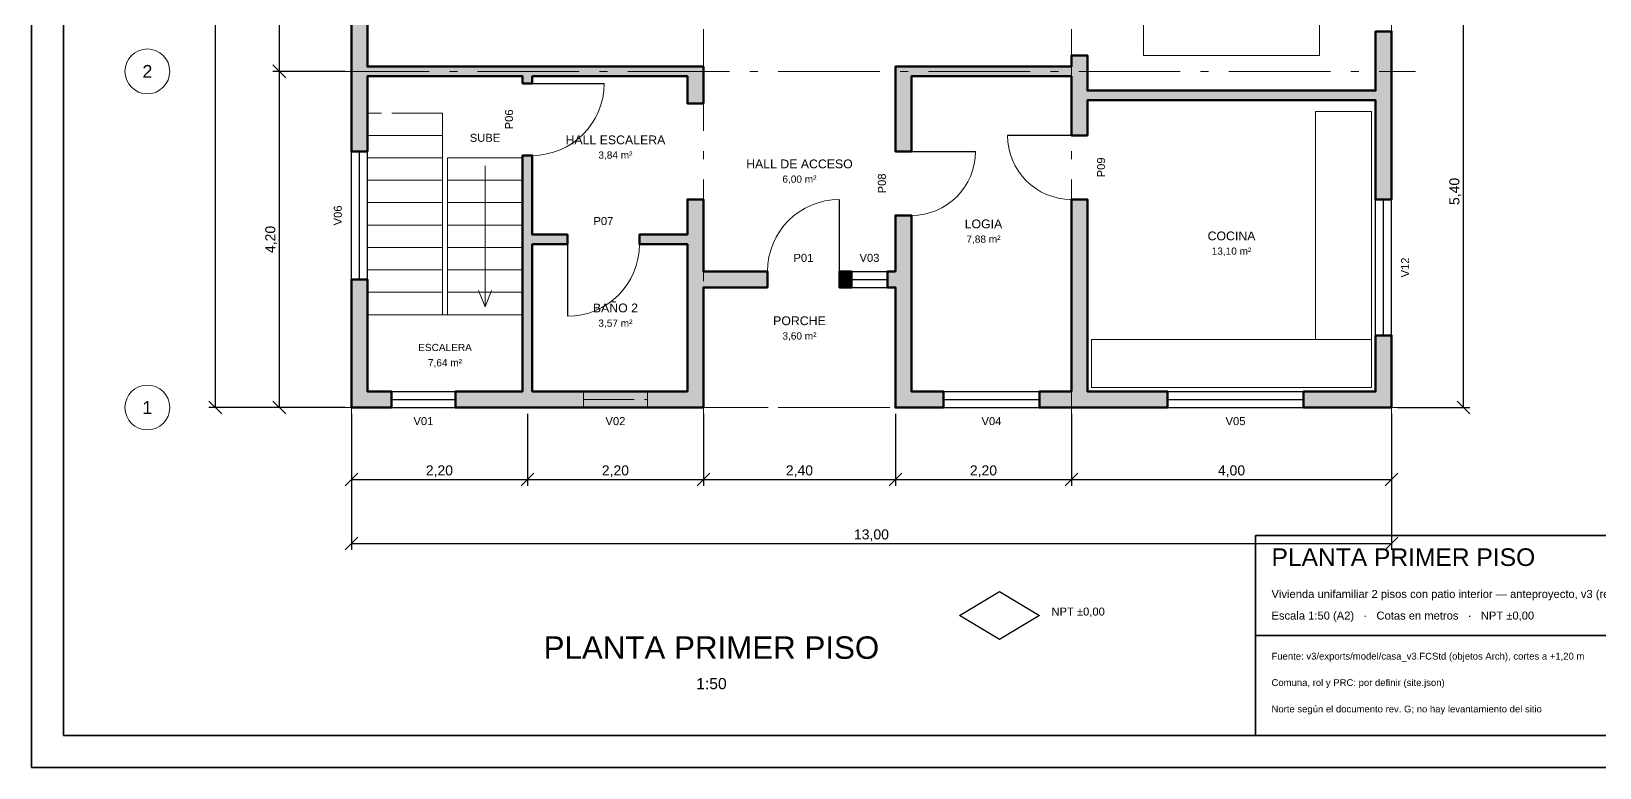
# Model space of a CAD drawing. Header units: metres. Extents: x -4 to 25.7, y -18.5 to 2.5.
# Drawn here: x -4 to 15.6, y -18.5 to -9.3 of the extents above; entities that cross this region are included whole.
import ezdxf
from ezdxf.enums import TextEntityAlignment as Align

# ---------------------------------------------------------------- set-up
doc = ezdxf.new("R2010")
doc.units = ezdxf.units.M
doc.header["$LTSCALE"] = 0.5
doc.linetypes.add('DASHDOT', pattern=[3.556, 2.54, -0.508, 0, -0.508])
doc.linetypes.add('DASHED', pattern=[1.524, 1.27, -0.254])
for name, color, linetype, lineweight in [('A-COTA', 1, 'CONTINUOUS', 18), ('A-CUAD', 7, 'CONTINUOUS', 35), ('A-EJES', 8, 'DASHDOT', 13), ('A-ESCA', 3, 'CONTINUOUS', 18), ('A-ESCA-SUP', 3, 'DASHED', 13), ('A-LOSA', 8, 'DASHED', 18), ('A-MOBI', 8, 'CONTINUOUS', 13), ('A-MURO', 7, 'CONTINUOUS', 50), ('A-RECI', 7, 'CONTINUOUS', 18), ('A-SIMB', 7, 'CONTINUOUS', 25), ('A-TEXT', 7, 'CONTINUOUS', 18), ('A-VANO', 5, 'CONTINUOUS', 25), ('A-VANO-ALTO', 5, 'DASHED', 18), ('A-VANO-ARCO', 3, 'CONTINUOUS', 9)]:
    doc.layers.add(name, color=color, linetype=linetype, lineweight=lineweight)
doc.layers.add('A-MURO-REL', color=9, linetype='CONTINUOUS')
doc.styles.add('ARQ', font='arial.ttf')
doc.dimstyles.new('ARQ', dxfattribs={"dimtxt": 0.125, "dimasz": 0.1, "dimexe": 0.08, "dimexo": 0.08, "dimgap": 0.04, "dimtad": 1, "dimzin": 0, "dimtxsty": 'ARQ', "dimblk": 'ARCHTICK', "dimtsz": 0.08, "dimcen": 2.5, "dimclrd": 1, "dimclre": 1, "dimclrt": 1, "dimazin": 3, "dimtfac": 1, "dimtmove": 0, "dimatfit": 3})

# ---------------------------------------------------------------- blocks, each defined once
blk = doc.blocks.new('_ARCHTICK')
at = {"color": 0, "linetype": 'BYBLOCK', "const_width": 0.15}
blk.add_lwpolyline([(-0.5, -0.5), (0.5, 0.5)], dxfattribs=at)

msp = doc.modelspace()

# ---------------------------------------------------------------- hatches: boundary and pattern name
at = {"layer": 'A-MURO-REL', "true_color": 0xcdcdcd}
h = msp.add_hatch(color=9, dxfattribs=at)
h.dxf.hatch_style = 1
h.paths.add_polyline_path([(0, -10.8), (0, -10.8), (0, -9), (0, -9), (0, -9), (0.2, -9), (0.2, -9), (0.2, -9), (0.2, -9.739), (0.2, -9.74), (0.2, -9.74), (0.2, -9.74), (0.2, -9.74), (0.2, -9.74), (0.2, -9.74), (0.2, -9.74), (0.2, -9.74), (0.2, -9.74), (0.2, -9.74), (0.2, -9.74), (0.2, -9.74), (0.2, -9.74), (0.2, -9.74), (0.2, -9.74), (0.201, -9.74), (4.4, -9.74), (4.4, -9.74), (4.4, -9.74), (4.4, -10.2), (4.4, -10.2), (4.4, -10.2), (4.2, -10.2), (4.2, -10.2), (4.2, -10.2), (4.2, -9.861), (4.2, -9.86), (4.2, -9.86), (4.2, -9.86), (4.2, -9.86), (4.2, -9.86), (4.2, -9.86), (4.2, -9.86), (4.2, -9.86), (4.2, -9.86), (4.2, -9.86), (4.2, -9.86), (4.2, -9.86), (4.2, -9.86), (4.2, -9.86), (4.2, -9.86), (4.2, -9.86), (2.26, -9.86), (2.26, -9.86), (2.26, -9.86), (2.26, -9.86), (2.26, -9.86), (2.26, -9.86), (2.26, -9.86), (2.26, -9.86), (2.26, -9.86), (2.26, -9.86), (2.26, -9.86), (2.26, -9.86), (2.26, -9.86), (2.26, -9.86), (2.26, -9.86), (2.26, -9.86), (2.26, -9.861), (2.26, -9.95), (2.26, -9.95), (2.26, -9.95), (2.14, -9.95), (2.14, -9.95), (2.14, -9.95), (2.14, -9.861), (2.14, -9.86), (2.14, -9.86), (2.14, -9.86), (2.14, -9.86), (2.14, -9.86), (2.14, -9.86), (2.14, -9.86), (2.14, -9.86), (2.14, -9.86), (2.14, -9.86), (2.14, -9.86), (2.14, -9.86), (2.14, -9.86), (2.14, -9.86), (2.14, -9.86), (2.139, -9.86), (0.201, -9.86), (0.2, -9.86), (0.2, -9.86), (0.2, -9.86), (0.2, -9.86), (0.2, -9.86), (0.2, -9.86), (0.2, -9.86), (0.2, -9.86), (0.2, -9.86), (0.2, -9.86), (0.2, -9.86), (0.2, -9.86), (0.2, -9.86), (0.2, -9.86), (0.2, -9.86), (0.2, -9.861), (0.2, -10.8), (0.2, -10.8), (0.2, -10.8), (0, -10.8), (0, -10.8)])
h = msp.add_hatch(color=9, dxfattribs=at)
h.dxf.hatch_style = 1
h.paths.add_polyline_path([(6.8, -10.8), (6.8, -10.8), (6.8, -9.74), (6.8, -9.74), (6.8, -9.74), (8.999, -9.74), (9, -9.74), (9, -9.74), (9, -9.74), (9, -9.74), (9, -9.74), (9, -9.74), (9, -9.74), (9, -9.74), (9, -9.74), (9, -9.74), (9, -9.74), (9, -9.74), (9, -9.74), (9, -9.74), (9, -9.74), (9, -9.739), (9, -9.6), (9, -9.6), (9, -9.6), (9.2, -9.6), (9.2, -9.6), (9.2, -9.6), (9.2, -10.039), (9.2, -10.04), (9.2, -10.04), (9.2, -10.04), (9.2, -10.04), (9.2, -10.04), (9.2, -10.04), (9.2, -10.04), (9.2, -10.04), (9.2, -10.04), (9.2, -10.04), (9.2, -10.04), (9.2, -10.04), (9.2, -10.04), (9.2, -10.04), (9.2, -10.04), (9.2, -10.04), (12.8, -10.04), (12.8, -10.04), (12.8, -10.04), (12.8, -10.04), (12.8, -10.04), (12.8, -10.04), (12.8, -10.04), (12.8, -10.04), (12.8, -10.04), (12.8, -10.04), (12.8, -10.04), (12.8, -10.04), (12.8, -10.04), (12.8, -10.04), (12.8, -10.04), (12.8, -10.04), (12.8, -10.039), (12.8, -9.3), (12.8, -9.3), (12.8, -9.3), (13, -9.3), (13, -9.3), (13, -9.3), (13, -11.4), (13, -11.4), (13, -11.4), (12.8, -11.4), (12.8, -11.4), (12.8, -11.4), (12.8, -10.161), (12.8, -10.16), (12.8, -10.16), (12.8, -10.16), (12.8, -10.16), (12.8, -10.16), (12.8, -10.16), (12.8, -10.16), (12.8, -10.16), (12.8, -10.16), (12.8, -10.16), (12.8, -10.16), (12.8, -10.16), (12.8, -10.16), (12.8, -10.16), (12.8, -10.16), (12.8, -10.16), (9.2, -10.16), (9.2, -10.16), (9.2, -10.16), (9.2, -10.16), (9.2, -10.16), (9.2, -10.16), (9.2, -10.16), (9.2, -10.16), (9.2, -10.16), (9.2, -10.16), (9.2, -10.16), (9.2, -10.16), (9.2, -10.16), (9.2, -10.16), (9.2, -10.16), (9.2, -10.16), (9.2, -10.161), (9.2, -10.6), (9.2, -10.6), (9.2, -10.6), (9, -10.6), (9, -10.6), (9, -10.6), (9, -9.861), (9, -9.86), (9, -9.86), (9, -9.86), (9, -9.86), (9, -9.86), (9, -9.86), (9, -9.86), (9, -9.86), (9, -9.86), (9, -9.86), (9, -9.86), (9, -9.86), (9, -9.86), (9, -9.86), (9, -9.86), (8.999, -9.86), (7, -9.86), (7, -9.86), (7, -9.86), (7, -9.86), (7, -9.86), (7, -9.86), (7, -9.86), (7, -9.86), (7, -9.86), (7, -9.86), (7, -9.86), (7, -9.86), (7, -9.86), (7, -9.86), (7, -9.86), (7, -9.86), (7, -9.861), (7, -10.8), (7, -10.8), (7, -10.8), (6.8, -10.8), (6.8, -10.8)])
h = msp.add_hatch(color=9, dxfattribs=at)
h.dxf.hatch_style = 1
h.paths.add_polyline_path([(1.3, -14), (1.3, -14), (1.3, -13.8), (1.3, -13.8), (1.3, -13.8), (2.139, -13.8), (2.14, -13.8), (2.14, -13.8), (2.14, -13.8), (2.14, -13.8), (2.14, -13.8), (2.14, -13.8), (2.14, -13.8), (2.14, -13.8), (2.14, -13.8), (2.14, -13.8), (2.14, -13.8), (2.14, -13.8), (2.14, -13.8), (2.14, -13.8), (2.14, -13.8), (2.14, -13.8), (2.14, -10.85), (2.14, -10.85), (2.14, -10.85), (2.26, -10.85), (2.26, -10.85), (2.26, -10.85), (2.26, -11.839), (2.26, -11.84), (2.26, -11.84), (2.26, -11.84), (2.26, -11.84), (2.26, -11.84), (2.26, -11.84), (2.26, -11.84), (2.26, -11.84), (2.26, -11.84), (2.26, -11.84), (2.26, -11.84), (2.26, -11.84), (2.26, -11.84), (2.26, -11.84), (2.26, -11.84), (2.26, -11.84), (2.7, -11.84), (2.7, -11.84), (2.7, -11.84), (2.7, -11.96), (2.7, -11.96), (2.7, -11.96), (2.26, -11.96), (2.26, -11.96), (2.26, -11.96), (2.26, -11.96), (2.26, -11.96), (2.26, -11.96), (2.26, -11.96), (2.26, -11.96), (2.26, -11.96), (2.26, -11.96), (2.26, -11.96), (2.26, -11.96), (2.26, -11.96), (2.26, -11.96), (2.26, -11.96), (2.26, -11.96), (2.26, -11.961), (2.26, -13.8), (2.26, -13.8), (2.26, -13.8), (2.26, -13.8), (2.26, -13.8), (2.26, -13.8), (2.26, -13.8), (2.26, -13.8), (2.26, -13.8), (2.26, -13.8), (2.26, -13.8), (2.26, -13.8), (2.26, -13.8), (2.26, -13.8), (2.26, -13.8), (2.26, -13.8), (2.26, -13.8), (4.2, -13.8), (4.2, -13.8), (4.2, -13.8), (4.2, -13.8), (4.2, -13.8), (4.2, -13.8), (4.2, -13.8), (4.2, -13.8), (4.2, -13.8), (4.2, -13.8), (4.2, -13.8), (4.2, -13.8), (4.2, -13.8), (4.2, -13.8), (4.2, -13.8), (4.2, -13.8), (4.2, -13.8), (4.2, -11.961), (4.2, -11.96), (4.2, -11.96), (4.2, -11.96), (4.2, -11.96), (4.2, -11.96), (4.2, -11.96), (4.2, -11.96), (4.2, -11.96), (4.2, -11.96), (4.2, -11.96), (4.2, -11.96), (4.2, -11.96), (4.2, -11.96), (4.2, -11.96), (4.2, -11.96), (4.2, -11.96), (3.6, -11.96), (3.6, -11.96), (3.6, -11.96), (3.6, -11.84), (3.6, -11.84), (3.6, -11.84), (4.2, -11.84), (4.2, -11.84), (4.2, -11.84), (4.2, -11.84), (4.2, -11.84), (4.2, -11.84), (4.2, -11.84), (4.2, -11.84), (4.2, -11.84), (4.2, -11.84), (4.2, -11.84), (4.2, -11.84), (4.2, -11.84), (4.2, -11.84), (4.2, -11.84), (4.2, -11.84), (4.2, -11.839), (4.2, -11.4), (4.2, -11.4), (4.2, -11.4), (4.4, -11.4), (4.4, -11.4), (4.4, -11.4), (4.4, -12.3), (4.4, -12.3), (4.4, -12.3), (4.4, -12.3), (4.4, -12.3), (4.4, -12.3), (4.4, -12.3), (4.4, -12.3), (4.4, -12.3), (4.4, -12.3), (4.4, -12.3), (4.4, -12.3), (4.4, -12.3), (4.4, -12.3), (4.4, -12.3), (4.4, -12.3), (4.401, -12.3), (5.2, -12.3), (5.2, -12.3), (5.2, -12.3), (5.2, -12.5), (5.2, -12.5), (5.2, -12.5), (4.401, -12.5), (4.4, -12.5), (4.4, -12.5), (4.4, -12.5), (4.4, -12.5), (4.4, -12.5), (4.4, -12.5), (4.4, -12.5), (4.4, -12.5), (4.4, -12.5), (4.4, -12.5), (4.4, -12.5), (4.4, -12.5), (4.4, -12.5), (4.4, -12.5), (4.4, -12.5), (4.4, -12.501), (4.4, -14), (4.4, -14), (4.4, -14), (1.3, -14), (1.3, -14)])
h = msp.add_hatch(color=9, dxfattribs=at)
h.dxf.hatch_style = 1
h.paths.add_polyline_path([(8.6, -14), (8.6, -14), (8.6, -13.8), (8.6, -13.8), (8.6, -13.8), (8.999, -13.8), (9, -13.8), (9, -13.8), (9, -13.8), (9, -13.8), (9, -13.8), (9, -13.8), (9, -13.8), (9, -13.8), (9, -13.8), (9, -13.8), (9, -13.8), (9, -13.8), (9, -13.8), (9, -13.8), (9, -13.8), (9, -13.8), (9, -11.4), (9, -11.4), (9, -11.4), (9.2, -11.4), (9.2, -11.4), (9.2, -11.4), (9.2, -13.8), (9.2, -13.8), (9.2, -13.8), (9.2, -13.8), (9.2, -13.8), (9.2, -13.8), (9.2, -13.8), (9.2, -13.8), (9.2, -13.8), (9.2, -13.8), (9.2, -13.8), (9.2, -13.8), (9.2, -13.8), (9.2, -13.8), (9.2, -13.8), (9.2, -13.8), (9.2, -13.8), (10.2, -13.8), (10.2, -13.8), (10.2, -13.8), (10.2, -14), (10.2, -14), (10.2, -14), (8.6, -14), (8.6, -14)])
h = msp.add_hatch(color=9, dxfattribs=at)
h.dxf.hatch_style = 1
h.paths.add_polyline_path([(6.7, -12.5), (6.7, -12.5), (6.7, -12.3), (6.7, -12.3), (6.7, -12.3), (6.8, -12.3), (6.8, -12.3), (6.8, -12.3), (6.8, -12.3), (6.8, -12.3), (6.8, -12.3), (6.8, -12.3), (6.8, -12.3), (6.8, -12.3), (6.8, -12.3), (6.8, -12.3), (6.8, -12.3), (6.8, -12.3), (6.8, -12.3), (6.8, -12.3), (6.8, -12.3), (6.8, -12.3), (6.8, -11.6), (6.8, -11.6), (6.8, -11.6), (7, -11.6), (7, -11.6), (7, -11.6), (7, -13.8), (7, -13.8), (7, -13.8), (7, -13.8), (7, -13.8), (7, -13.8), (7, -13.8), (7, -13.8), (7, -13.8), (7, -13.8), (7, -13.8), (7, -13.8), (7, -13.8), (7, -13.8), (7, -13.8), (7, -13.8), (7, -13.8), (7.4, -13.8), (7.4, -13.8), (7.4, -13.8), (7.4, -14), (7.4, -14), (7.4, -14), (6.8, -14), (6.8, -14), (6.8, -14), (6.8, -12.501), (6.8, -12.5), (6.8, -12.5), (6.8, -12.5), (6.8, -12.5), (6.8, -12.5), (6.8, -12.5), (6.8, -12.5), (6.8, -12.5), (6.8, -12.5), (6.8, -12.5), (6.8, -12.5), (6.8, -12.5), (6.8, -12.5), (6.8, -12.5), (6.8, -12.5), (6.8, -12.5), (6.7, -12.5), (6.7, -12.5)])
h = msp.add_hatch(color=9, dxfattribs=at)
h.dxf.hatch_style = 1
h.paths.add_polyline_path([(6.1, -12.5), (6.1, -12.5), (6.1, -12.3), (6.1, -12.3), (6.1, -12.3), (6.25, -12.3), (6.25, -12.3), (6.25, -12.3), (6.25, -12.5), (6.25, -12.5), (6.25, -12.5), (6.1, -12.5), (6.1, -12.5)])
h = msp.add_hatch(color=9, dxfattribs=at)
h.dxf.hatch_style = 1
h.paths.add_polyline_path([(0, -14), (0, -14), (0, -12.4), (0, -12.4), (0, -12.4), (0.2, -12.4), (0.2, -12.4), (0.2, -12.4), (0.2, -13.8), (0.2, -13.8), (0.2, -13.8), (0.2, -13.8), (0.2, -13.8), (0.2, -13.8), (0.2, -13.8), (0.2, -13.8), (0.2, -13.8), (0.2, -13.8), (0.2, -13.8), (0.2, -13.8), (0.2, -13.8), (0.2, -13.8), (0.2, -13.8), (0.2, -13.8), (0.201, -13.8), (0.5, -13.8), (0.5, -13.8), (0.5, -13.8), (0.5, -14), (0.5, -14), (0.5, -14), (0, -14), (0, -14)])
h = msp.add_hatch(color=9, dxfattribs=at)
h.dxf.hatch_style = 1
h.paths.add_polyline_path([(11.9, -14), (11.9, -14), (11.9, -13.8), (11.9, -13.8), (11.9, -13.8), (12.8, -13.8), (12.8, -13.8), (12.8, -13.8), (12.8, -13.8), (12.8, -13.8), (12.8, -13.8), (12.8, -13.8), (12.8, -13.8), (12.8, -13.8), (12.8, -13.8), (12.8, -13.8), (12.8, -13.8), (12.8, -13.8), (12.8, -13.8), (12.8, -13.8), (12.8, -13.8), (12.8, -13.8), (12.8, -13.1), (12.8, -13.1), (12.8, -13.1), (13, -13.1), (13, -13.1), (13, -13.1), (13, -14), (13, -14), (13, -14), (11.9, -14), (11.9, -14)])

# ---------------------------------------------------------------- linework, layer by layer
at = {"layer": 'A-CUAD'}
msp.add_line((11.3, -16.85), (25.3, -16.85), dxfattribs=at)
for points in [[(-4, -18.5), (25.7, -18.5), (25.7, 2.5), (-4, 2.5)], [(-3.6, -18.1), (25.3, -18.1), (25.3, 2.1), (-3.6, 2.1)], [(11.3, -18.1), (25.3, -18.1), (25.3, -15.6), (11.3, -15.6)]]:
    msp.add_lwpolyline(points, close=True, dxfattribs=at)
at = {"layer": 'A-EJES'}
for p, q in [((0, -14.3), (0, 0.9)), ((4.4, -14.3), (4.4, 0.9)), ((9, -14.3), (9, 0.9)), ((13, -14.3), (13, 0.9)), ((-0.3, -9.8), (13.3, -9.8)), ((-0.3, -14), (13.3, -14))]:
    msp.add_line(p, q, dxfattribs=at)
at = {"layer": 'A-EJES', "linetype": 'CONTINUOUS'}
for centre in [(-2.55, -9.8), (-2.55, -14)]:
    msp.add_circle(centre, 0.28, dxfattribs=at)
at = {"layer": 'A-ESCA'}
for p, q in [((1.67, -10.98), (1.67, -12.74)), ((1.67, -12.74), (1.59, -12.54)), ((1.67, -12.74), (1.75, -12.54))]:
    msp.add_line(p, q, dxfattribs=at)
for points in [[(2.14, -10.88), (1.2, -10.88), (1.2, -11.16), (2.14, -11.16)], [(2.14, -11.16), (1.2, -11.16), (1.2, -11.44), (2.14, -11.44)], [(2.14, -11.44), (1.2, -11.44), (1.2, -11.72), (2.14, -11.72)], [(2.14, -11.72), (1.2, -11.72), (1.2, -12), (2.14, -12)], [(2.14, -12), (1.2, -12), (1.2, -12.28), (2.14, -12.28)], [(2.14, -12.28), (1.2, -12.28), (1.2, -12.56), (2.14, -12.56)], [(2.14, -12.56), (1.2, -12.56), (1.2, -12.84), (2.14, -12.84)]]:
    msp.add_lwpolyline(points, close=True, dxfattribs=at)
at = {"layer": 'A-ESCA-SUP'}
for points in [[(0.2, -10.6), (1.14, -10.6), (1.14, -10.32), (0.2, -10.32)], [(0.2, -10.88), (1.14, -10.88), (1.14, -10.6), (0.2, -10.6)], [(0.2, -11.16), (1.14, -11.16), (1.14, -10.88), (0.2, -10.88)], [(0.2, -11.44), (1.14, -11.44), (1.14, -11.16), (0.2, -11.16)], [(0.2, -11.72), (1.14, -11.72), (1.14, -11.44), (0.2, -11.44)], [(0.2, -12), (1.14, -12), (1.14, -11.72), (0.2, -11.72)], [(0.2, -12.28), (1.14, -12.28), (1.14, -12), (0.2, -12)], [(0.2, -12.56), (1.14, -12.56), (1.14, -12.28), (0.2, -12.28)], [(0.2, -12.84), (1.14, -12.84), (1.14, -12.56), (0.2, -12.56)], [(0.2, -13.8), (2.14, -13.8), (2.14, -12.84), (0.2, -12.84)]]:
    msp.add_lwpolyline(points, close=True, dxfattribs=at)
at = {"layer": 'A-LOSA'}
msp.add_lwpolyline([(0, -14), (13, -14), (13, 0), (9, 0), (9, -8.6), (3.9, -8.6), (3.9, -5), (7.4, -5), (7.4, 0), (0, 0)], close=True, dxfattribs=at)
at = {"layer": 'A-MOBI'}
for points in [[(9.9, -9.6), (12.1, -9.6), (12.1, -7.4), (9.9, -7.4)], [(12.05, -13.15), (12.75, -13.15), (12.75, -10.3), (12.05, -10.3)], [(9.25, -13.75), (12.75, -13.75), (12.75, -13.15), (9.25, -13.15)]]:
    msp.add_lwpolyline(points, close=True, dxfattribs=at)
at = {"layer": 'A-MURO'}
msp.add_lwpolyline([(0.2, -9), (0.2, -9.739), (0.2, -9.74), (0.2, -9.74), (0.2, -9.74), (0.2, -9.74), (0.2, -9.74), (0.2, -9.74), (0.2, -9.74), (0.2, -9.74), (0.2, -9.74), (0.2, -9.74), (0.2, -9.74), (0.2, -9.74), (0.2, -9.74), (0.2, -9.74), (0.2, -9.74), (0.201, -9.74), (4.4, -9.74), (4.4, -9.74), (4.4, -9.74), (4.4, -10.2), (4.4, -10.2), (4.4, -10.2), (4.2, -10.2), (4.2, -10.2), (4.2, -10.2), (4.2, -9.861), (4.2, -9.86), (4.2, -9.86), (4.2, -9.86), (4.2, -9.86), (4.2, -9.86), (4.2, -9.86), (4.2, -9.86), (4.2, -9.86), (4.2, -9.86), (4.2, -9.86), (4.2, -9.86), (4.2, -9.86), (4.2, -9.86), (4.2, -9.86), (4.2, -9.86), (4.2, -9.86), (2.26, -9.86), (2.26, -9.86), (2.26, -9.86), (2.26, -9.86), (2.26, -9.86), (2.26, -9.86), (2.26, -9.86), (2.26, -9.86), (2.26, -9.86), (2.26, -9.86), (2.26, -9.86), (2.26, -9.86), (2.26, -9.86), (2.26, -9.86), (2.26, -9.86), (2.26, -9.86), (2.26, -9.861), (2.26, -9.95), (2.26, -9.95), (2.26, -9.95), (2.14, -9.95), (2.14, -9.95), (2.14, -9.95), (2.14, -9.861), (2.14, -9.86), (2.14, -9.86), (2.14, -9.86), (2.14, -9.86), (2.14, -9.86), (2.14, -9.86), (2.14, -9.86), (2.14, -9.86), (2.14, -9.86), (2.14, -9.86), (2.14, -9.86), (2.14, -9.86), (2.14, -9.86), (2.14, -9.86), (2.14, -9.86), (2.139, -9.86), (0.201, -9.86), (0.2, -9.86), (0.2, -9.86), (0.2, -9.86), (0.2, -9.86), (0.2, -9.86), (0.2, -9.86), (0.2, -9.86), (0.2, -9.86), (0.2, -9.86), (0.2, -9.86), (0.2, -9.86), (0.2, -9.86), (0.2, -9.86), (0.2, -9.86), (0.2, -9.86), (0.2, -9.861), (0.2, -10.8), (0.2, -10.8), (0.2, -10.8), (0, -10.8), (0, -10.8), (0, -10.8), (0, -10.8), (0, -9)], dxfattribs=at)
for points in [[(6.8, -10.8), (6.8, -10.8), (6.8, -9.74), (6.8, -9.74), (6.8, -9.74), (8.999, -9.74), (9, -9.74), (9, -9.74), (9, -9.74), (9, -9.74), (9, -9.74), (9, -9.74), (9, -9.74), (9, -9.74), (9, -9.74), (9, -9.74), (9, -9.74), (9, -9.74), (9, -9.74), (9, -9.74), (9, -9.74), (9, -9.739), (9, -9.6), (9, -9.6), (9, -9.6), (9.2, -9.6), (9.2, -9.6), (9.2, -9.6), (9.2, -10.039), (9.2, -10.04), (9.2, -10.04), (9.2, -10.04), (9.2, -10.04), (9.2, -10.04), (9.2, -10.04), (9.2, -10.04), (9.2, -10.04), (9.2, -10.04), (9.2, -10.04), (9.2, -10.04), (9.2, -10.04), (9.2, -10.04), (9.2, -10.04), (9.2, -10.04), (9.2, -10.04), (12.8, -10.04), (12.8, -10.04), (12.8, -10.04), (12.8, -10.04), (12.8, -10.04), (12.8, -10.04), (12.8, -10.04), (12.8, -10.04), (12.8, -10.04), (12.8, -10.04), (12.8, -10.04), (12.8, -10.04), (12.8, -10.04), (12.8, -10.04), (12.8, -10.04), (12.8, -10.04), (12.8, -10.039), (12.8, -9.3), (12.8, -9.3), (12.8, -9.3), (13, -9.3), (13, -9.3), (13, -9.3), (13, -11.4), (13, -11.4), (13, -11.4), (12.8, -11.4), (12.8, -11.4), (12.8, -11.4), (12.8, -10.161), (12.8, -10.16), (12.8, -10.16), (12.8, -10.16), (12.8, -10.16), (12.8, -10.16), (12.8, -10.16), (12.8, -10.16), (12.8, -10.16), (12.8, -10.16), (12.8, -10.16), (12.8, -10.16), (12.8, -10.16), (12.8, -10.16), (12.8, -10.16), (12.8, -10.16), (12.8, -10.16), (9.2, -10.16), (9.2, -10.16), (9.2, -10.16), (9.2, -10.16), (9.2, -10.16), (9.2, -10.16), (9.2, -10.16), (9.2, -10.16), (9.2, -10.16), (9.2, -10.16), (9.2, -10.16), (9.2, -10.16), (9.2, -10.16), (9.2, -10.16), (9.2, -10.16), (9.2, -10.16), (9.2, -10.161), (9.2, -10.6), (9.2, -10.6), (9.2, -10.6), (9, -10.6), (9, -10.6), (9, -10.6), (9, -9.861), (9, -9.86), (9, -9.86), (9, -9.86), (9, -9.86), (9, -9.86), (9, -9.86), (9, -9.86), (9, -9.86), (9, -9.86), (9, -9.86), (9, -9.86), (9, -9.86), (9, -9.86), (9, -9.86), (9, -9.86), (8.999, -9.86), (7, -9.86), (7, -9.86), (7, -9.86), (7, -9.86), (7, -9.86), (7, -9.86), (7, -9.86), (7, -9.86), (7, -9.86), (7, -9.86), (7, -9.86), (7, -9.86), (7, -9.86), (7, -9.86), (7, -9.86), (7, -9.86), (7, -9.861), (7, -10.8), (7, -10.8), (7, -10.8), (6.8, -10.8), (6.8, -10.8)], [(1.3, -14), (1.3, -14), (1.3, -13.8), (1.3, -13.8), (1.3, -13.8), (2.139, -13.8), (2.14, -13.8), (2.14, -13.8), (2.14, -13.8), (2.14, -13.8), (2.14, -13.8), (2.14, -13.8), (2.14, -13.8), (2.14, -13.8), (2.14, -13.8), (2.14, -13.8), (2.14, -13.8), (2.14, -13.8), (2.14, -13.8), (2.14, -13.8), (2.14, -13.8), (2.14, -13.8), (2.14, -10.85), (2.14, -10.85), (2.14, -10.85), (2.26, -10.85), (2.26, -10.85), (2.26, -10.85), (2.26, -11.839), (2.26, -11.84), (2.26, -11.84), (2.26, -11.84), (2.26, -11.84), (2.26, -11.84), (2.26, -11.84), (2.26, -11.84), (2.26, -11.84), (2.26, -11.84), (2.26, -11.84), (2.26, -11.84), (2.26, -11.84), (2.26, -11.84), (2.26, -11.84), (2.26, -11.84), (2.26, -11.84), (2.7, -11.84), (2.7, -11.84), (2.7, -11.84), (2.7, -11.96), (2.7, -11.96), (2.7, -11.96), (2.26, -11.96), (2.26, -11.96), (2.26, -11.96), (2.26, -11.96), (2.26, -11.96), (2.26, -11.96), (2.26, -11.96), (2.26, -11.96), (2.26, -11.96), (2.26, -11.96), (2.26, -11.96), (2.26, -11.96), (2.26, -11.96), (2.26, -11.96), (2.26, -11.96), (2.26, -11.96), (2.26, -11.961), (2.26, -13.8), (2.26, -13.8), (2.26, -13.8), (2.26, -13.8), (2.26, -13.8), (2.26, -13.8), (2.26, -13.8), (2.26, -13.8), (2.26, -13.8), (2.26, -13.8), (2.26, -13.8), (2.26, -13.8), (2.26, -13.8), (2.26, -13.8), (2.26, -13.8), (2.26, -13.8), (2.26, -13.8), (4.2, -13.8), (4.2, -13.8), (4.2, -13.8), (4.2, -13.8), (4.2, -13.8), (4.2, -13.8), (4.2, -13.8), (4.2, -13.8), (4.2, -13.8), (4.2, -13.8), (4.2, -13.8), (4.2, -13.8), (4.2, -13.8), (4.2, -13.8), (4.2, -13.8), (4.2, -13.8), (4.2, -13.8), (4.2, -11.961), (4.2, -11.96), (4.2, -11.96), (4.2, -11.96), (4.2, -11.96), (4.2, -11.96), (4.2, -11.96), (4.2, -11.96), (4.2, -11.96), (4.2, -11.96), (4.2, -11.96), (4.2, -11.96), (4.2, -11.96), (4.2, -11.96), (4.2, -11.96), (4.2, -11.96), (4.2, -11.96), (3.6, -11.96), (3.6, -11.96), (3.6, -11.96), (3.6, -11.84), (3.6, -11.84), (3.6, -11.84), (4.2, -11.84), (4.2, -11.84), (4.2, -11.84), (4.2, -11.84), (4.2, -11.84), (4.2, -11.84), (4.2, -11.84), (4.2, -11.84), (4.2, -11.84), (4.2, -11.84), (4.2, -11.84), (4.2, -11.84), (4.2, -11.84), (4.2, -11.84), (4.2, -11.84), (4.2, -11.84), (4.2, -11.839), (4.2, -11.4), (4.2, -11.4), (4.2, -11.4), (4.4, -11.4), (4.4, -11.4), (4.4, -11.4), (4.4, -12.3), (4.4, -12.3), (4.4, -12.3), (4.4, -12.3), (4.4, -12.3), (4.4, -12.3), (4.4, -12.3), (4.4, -12.3), (4.4, -12.3), (4.4, -12.3), (4.4, -12.3), (4.4, -12.3), (4.4, -12.3), (4.4, -12.3), (4.4, -12.3), (4.4, -12.3), (4.401, -12.3), (5.2, -12.3), (5.2, -12.3), (5.2, -12.3), (5.2, -12.5), (5.2, -12.5), (5.2, -12.5), (4.401, -12.5), (4.4, -12.5), (4.4, -12.5), (4.4, -12.5), (4.4, -12.5), (4.4, -12.5), (4.4, -12.5), (4.4, -12.5), (4.4, -12.5), (4.4, -12.5), (4.4, -12.5), (4.4, -12.5), (4.4, -12.5), (4.4, -12.5), (4.4, -12.5), (4.4, -12.5), (4.4, -12.501), (4.4, -14), (4.4, -14), (4.4, -14), (1.3, -14), (1.3, -14)], [(8.6, -14), (8.6, -14), (8.6, -13.8), (8.6, -13.8), (8.6, -13.8), (8.999, -13.8), (9, -13.8), (9, -13.8), (9, -13.8), (9, -13.8), (9, -13.8), (9, -13.8), (9, -13.8), (9, -13.8), (9, -13.8), (9, -13.8), (9, -13.8), (9, -13.8), (9, -13.8), (9, -13.8), (9, -13.8), (9, -13.8), (9, -11.4), (9, -11.4), (9, -11.4), (9.2, -11.4), (9.2, -11.4), (9.2, -11.4), (9.2, -13.8), (9.2, -13.8), (9.2, -13.8), (9.2, -13.8), (9.2, -13.8), (9.2, -13.8), (9.2, -13.8), (9.2, -13.8), (9.2, -13.8), (9.2, -13.8), (9.2, -13.8), (9.2, -13.8), (9.2, -13.8), (9.2, -13.8), (9.2, -13.8), (9.2, -13.8), (9.2, -13.8), (10.2, -13.8), (10.2, -13.8), (10.2, -13.8), (10.2, -14), (10.2, -14), (10.2, -14), (8.6, -14), (8.6, -14)], [(6.7, -12.5), (6.7, -12.5), (6.7, -12.3), (6.7, -12.3), (6.7, -12.3), (6.8, -12.3), (6.8, -12.3), (6.8, -12.3), (6.8, -12.3), (6.8, -12.3), (6.8, -12.3), (6.8, -12.3), (6.8, -12.3), (6.8, -12.3), (6.8, -12.3), (6.8, -12.3), (6.8, -12.3), (6.8, -12.3), (6.8, -12.3), (6.8, -12.3), (6.8, -12.3), (6.8, -12.3), (6.8, -11.6), (6.8, -11.6), (6.8, -11.6), (7, -11.6), (7, -11.6), (7, -11.6), (7, -13.8), (7, -13.8), (7, -13.8), (7, -13.8), (7, -13.8), (7, -13.8), (7, -13.8), (7, -13.8), (7, -13.8), (7, -13.8), (7, -13.8), (7, -13.8), (7, -13.8), (7, -13.8), (7, -13.8), (7, -13.8), (7, -13.8), (7.4, -13.8), (7.4, -13.8), (7.4, -13.8), (7.4, -14), (7.4, -14), (7.4, -14), (6.8, -14), (6.8, -14), (6.8, -14), (6.8, -12.501), (6.8, -12.5), (6.8, -12.5), (6.8, -12.5), (6.8, -12.5), (6.8, -12.5), (6.8, -12.5), (6.8, -12.5), (6.8, -12.5), (6.8, -12.5), (6.8, -12.5), (6.8, -12.5), (6.8, -12.5), (6.8, -12.5), (6.8, -12.5), (6.8, -12.5), (6.8, -12.5), (6.7, -12.5), (6.7, -12.5)], [(6.1, -12.5), (6.1, -12.5), (6.1, -12.3), (6.1, -12.3), (6.1, -12.3), (6.25, -12.3), (6.25, -12.3), (6.25, -12.3), (6.25, -12.5), (6.25, -12.5), (6.25, -12.5), (6.1, -12.5), (6.1, -12.5)], [(0, -14), (0, -14), (0, -12.4), (0, -12.4), (0, -12.4), (0.2, -12.4), (0.2, -12.4), (0.2, -12.4), (0.2, -13.8), (0.2, -13.8), (0.2, -13.8), (0.2, -13.8), (0.2, -13.8), (0.2, -13.8), (0.2, -13.8), (0.2, -13.8), (0.2, -13.8), (0.2, -13.8), (0.2, -13.8), (0.2, -13.8), (0.2, -13.8), (0.2, -13.8), (0.2, -13.8), (0.2, -13.8), (0.201, -13.8), (0.5, -13.8), (0.5, -13.8), (0.5, -13.8), (0.5, -14), (0.5, -14), (0.5, -14), (0, -14), (0, -14)], [(11.9, -14), (11.9, -14), (11.9, -13.8), (11.9, -13.8), (11.9, -13.8), (12.8, -13.8), (12.8, -13.8), (12.8, -13.8), (12.8, -13.8), (12.8, -13.8), (12.8, -13.8), (12.8, -13.8), (12.8, -13.8), (12.8, -13.8), (12.8, -13.8), (12.8, -13.8), (12.8, -13.8), (12.8, -13.8), (12.8, -13.8), (12.8, -13.8), (12.8, -13.8), (12.8, -13.8), (12.8, -13.1), (12.8, -13.1), (12.8, -13.1), (13, -13.1), (13, -13.1), (13, -13.1), (13, -14), (13, -14), (13, -14), (11.9, -14), (11.9, -14)]]:
    msp.add_lwpolyline(points, close=True, dxfattribs=at)
at = {"layer": 'A-SIMB'}
msp.add_lwpolyline([(7.6, -16.6), (8.1, -16.3), (8.6, -16.6), (8.1, -16.9)], close=True, dxfattribs=at)
at = {"layer": 'A-VANO'}
for p, q in [((9, -9.6), (9.2, -9.6)), ((2.14, -9.95), (2.26, -9.95)), ((2.26, -9.95), (3.16, -9.95)), ((4.2, -10.2), (4.4, -10.2)), ((9, -10.6), (8.2, -10.6)), ((9, -10.6), (9.2, -10.6)), ((0, -10.8), (0.2, -10.8)), ((0, -12.4), (0, -10.8)), ((0.1, -12.4), (0.1, -10.8)), ((0.2, -12.4), (0.2, -10.8)), ((2.14, -10.85), (2.26, -10.85)), ((6.8, -10.8), (7, -10.8)), ((7, -10.8), (7.8, -10.8)), ((4.2, -11.4), (4.4, -11.4)), ((6.1, -12.3), (6.1, -11.4)), ((9, -11.4), (9.2, -11.4)), ((12.8, -11.4), (13, -11.4)), ((12.8, -13.1), (12.8, -11.4)), ((12.9, -13.1), (12.9, -11.4)), ((13, -13.1), (13, -11.4)), ((6.8, -11.6), (7, -11.6)), ((2.7, -11.96), (2.7, -11.84)), ((3.6, -11.96), (3.6, -11.84)), ((2.7, -11.96), (2.7, -12.86)), ((5.2, -12.5), (5.2, -12.3)), ((6.1, -12.5), (6.1, -12.3)), ((6.25, -12.5), (6.25, -12.3)), ((6.25, -12.3), (6.7, -12.3)), ((6.7, -12.5), (6.7, -12.3)), ((0, -12.4), (0.2, -12.4)), ((6.25, -12.4), (6.7, -12.4)), ((6.25, -12.5), (6.7, -12.5)), ((12.8, -13.1), (13, -13.1)), ((0.5, -14), (0.5, -13.8)), ((0.5, -13.8), (1.3, -13.8)), ((0.5, -13.9), (1.3, -13.9)), ((1.3, -14), (1.3, -13.8)), ((7.4, -14), (7.4, -13.8)), ((7.4, -13.8), (8.6, -13.8)), ((7.4, -13.9), (8.6, -13.9)), ((8.6, -14), (8.6, -13.8)), ((10.2, -14), (10.2, -13.8)), ((10.2, -13.8), (11.9, -13.8)), ((10.2, -13.9), (11.9, -13.9)), ((11.9, -14), (11.9, -13.8)), ((0.5, -14), (1.3, -14)), ((7.4, -14), (8.6, -14)), ((10.2, -14), (11.9, -14))]:
    msp.add_line(p, q, dxfattribs=at)
at = {"layer": 'A-VANO-ALTO'}
for p, q in [((2.9, -14), (2.9, -13.8)), ((2.9, -13.8), (3.7, -13.8)), ((2.9, -13.9), (3.7, -13.9)), ((3.7, -14), (3.7, -13.8)), ((2.9, -14), (3.7, -14))]:
    msp.add_line(p, q, dxfattribs=at)
at = {"layer": 'A-VANO-ARCO'}
for centre, radius, start, end in [((2.26, -9.95), 0.9, 270, 0), ((9, -10.6), 0.8, 180, 270), ((7, -10.8), 0.8, 270, 0), ((6.1, -12.3), 0.9, 90, 180), ((2.7, -11.96), 0.9, 270, 0)]:
    msp.add_arc(centre, radius, start, end, dxfattribs=at)

# ---------------------------------------------------------------- texts
at = {"layer": 'A-EJES', "style": 'ARQ'}
for s, p in [('2', (-2.55, -9.8)), ('1', (-2.55, -14))]:
    msp.add_text(s, height=0.16, dxfattribs=at).set_placement(p, align=Align.MIDDLE_CENTER)
at = {"layer": 'A-ESCA', "style": 'ARQ'}
msp.add_text('SUBE', height=0.1, dxfattribs=at).set_placement((1.67, -10.63), align=Align.MIDDLE_CENTER)
at = {"layer": 'A-RECI', "color": 7, "style": 'ARQ'}
for s, height, p in [('HALL ESCALERA', 0.11, (3.3, -10.656)), ('HALL DE ACCESO', 0.11, (5.6, -10.956)), ('LOGIA', 0.11, (7.9, -11.706)), ('COCINA', 0.11, (11, -11.856)), ('BAÑO 2', 0.11, (3.3, -12.756)), ('PORCHE', 0.11, (5.6, -12.916)), ('ESCALERA', 0.09, (1.17, -13.25))]:
    msp.add_text(s, height=height, dxfattribs=at).set_placement(p, align=Align.MIDDLE_CENTER)
at = {"layer": 'A-RECI', "color": 8, "style": 'ARQ'}
for s, p in [('3,84 m²', (3.3, -10.846)), ('6,00 m²', (5.6, -11.146)), ('7,88 m²', (7.9, -11.896)), ('13,10 m²', (11, -12.046)), ('3,57 m²', (3.3, -12.946)), ('3,60 m²', (5.6, -13.106)), ('7,64 m²', (1.17, -13.44))]:
    msp.add_text(s, height=0.09, dxfattribs=at).set_placement(p, align=Align.MIDDLE_CENTER)
at = {"layer": 'A-SIMB', "style": 'ARQ'}
msp.add_text('NPT ±0,00', height=0.1, dxfattribs=at).set_placement((8.75, -16.6))
at = {"layer": 'A-TEXT', "true_color": 0x007800, "style": 'ARQ'}
for s, p in [('P06', (1.97, -10.4)), ('P09', (9.37, -11)), ('P08', (6.63, -11.2))]:
    msp.add_text(s, height=0.1, rotation=90, dxfattribs=at).set_placement(p, align=Align.MIDDLE_CENTER)
at = {"layer": 'A-TEXT', "color": 5, "style": 'ARQ'}
for s, p in [('V06', (-0.17, -11.6)), ('V12', (13.17, -12.25))]:
    msp.add_text(s, height=0.1, rotation=90, dxfattribs=at).set_placement(p, align=Align.MIDDLE_CENTER)
at = {"layer": 'A-TEXT', "true_color": 0x007800, "style": 'ARQ'}
for s, p in [('P07', (3.15, -11.67)), ('P01', (5.65, -12.13))]:
    msp.add_text(s, height=0.1, dxfattribs=at).set_placement(p, align=Align.MIDDLE_CENTER)
at = {"layer": 'A-TEXT', "color": 5, "style": 'ARQ'}
for s, p in [('V03', (6.475, -12.13)), ('V01', (0.9, -14.17)), ('V02', (3.3, -14.17)), ('V04', (8, -14.17)), ('V05', (11.05, -14.17))]:
    msp.add_text(s, height=0.1, dxfattribs=at).set_placement(p, align=Align.MIDDLE_CENTER)
at = {"layer": 'A-TEXT', "style": 'ARQ'}
for s, height, p in [('PLANTA PRIMER PISO', 0.22, (11.5, -15.98)), ('Fuente: v3/exports/model/casa_v3.FCStd (objetos Arch), cortes a +1,20 m', 0.085, (11.5, -17.15)), ('Comuna, rol y PRC: por definir (site.json)', 0.085, (11.5, -17.48)), ('Norte según el documento rev. G; no hay levantamiento del sitio', 0.085, (11.5, -17.81))]:
    msp.add_text(s, height=height, dxfattribs=at).set_placement(p)
at = {"layer": 'A-TEXT', "color": 8, "style": 'ARQ'}
for s, p in [('Vivienda unifamiliar 2 pisos con patio interior — anteproyecto, v3 (reconstruida desde sources/Test)', (11.5, -16.38)), ('Escala 1:50 (A2)   ·   Cotas en metros   ·   NPT ±0,00', (11.5, -16.65))]:
    msp.add_text(s, height=0.1, dxfattribs=at).set_placement(p)
at = {"layer": 'A-TEXT', "style": 'ARQ'}
msp.add_text('PLANTA PRIMER PISO', height=0.28, dxfattribs=at).set_placement((4.5, -17), align=Align.MIDDLE_CENTER)
at = {"layer": 'A-TEXT', "color": 8, "style": 'ARQ'}
msp.add_text('1:50', height=0.14, dxfattribs=at).set_placement((4.5, -17.45), align=Align.MIDDLE_CENTER)

# ---------------------------------------------------------------- dimensions: what is measured, and where the dimension line sits
at = {"layer": 'A-COTA'}
for base, p1, p2 in [((-1.7, -14), (0, -14), (0, 0)), ((-0.9, -9.8), (0, -9.8), (0, -3.8)), ((13.9, -14), (13, -14), (13, -8.6)), ((-0.9, -14), (0, -14), (0, -9.8))]:
    msp.add_linear_dim(base=base, p1=p1, p2=p2, angle=90, dimstyle='ARQ', dxfattribs=at).render()
for base, p1, p2 in [((0, -14.9), (0, -14), (2.2, -14)), ((0, -15.7), (0, -14), (13, -14)), ((2.2, -14.9), (2.2, -14), (4.4, -14)), ((4.4, -14.9), (4.4, -14), (6.8, -14)), ((6.8, -14.9), (6.8, -14), (9, -14)), ((9, -14.9), (9, -14), (13, -14))]:
    msp.add_linear_dim(base=base, p1=p1, p2=p2, dimstyle='ARQ', dxfattribs=at).render()

doc.saveas('drawing.dxf')
